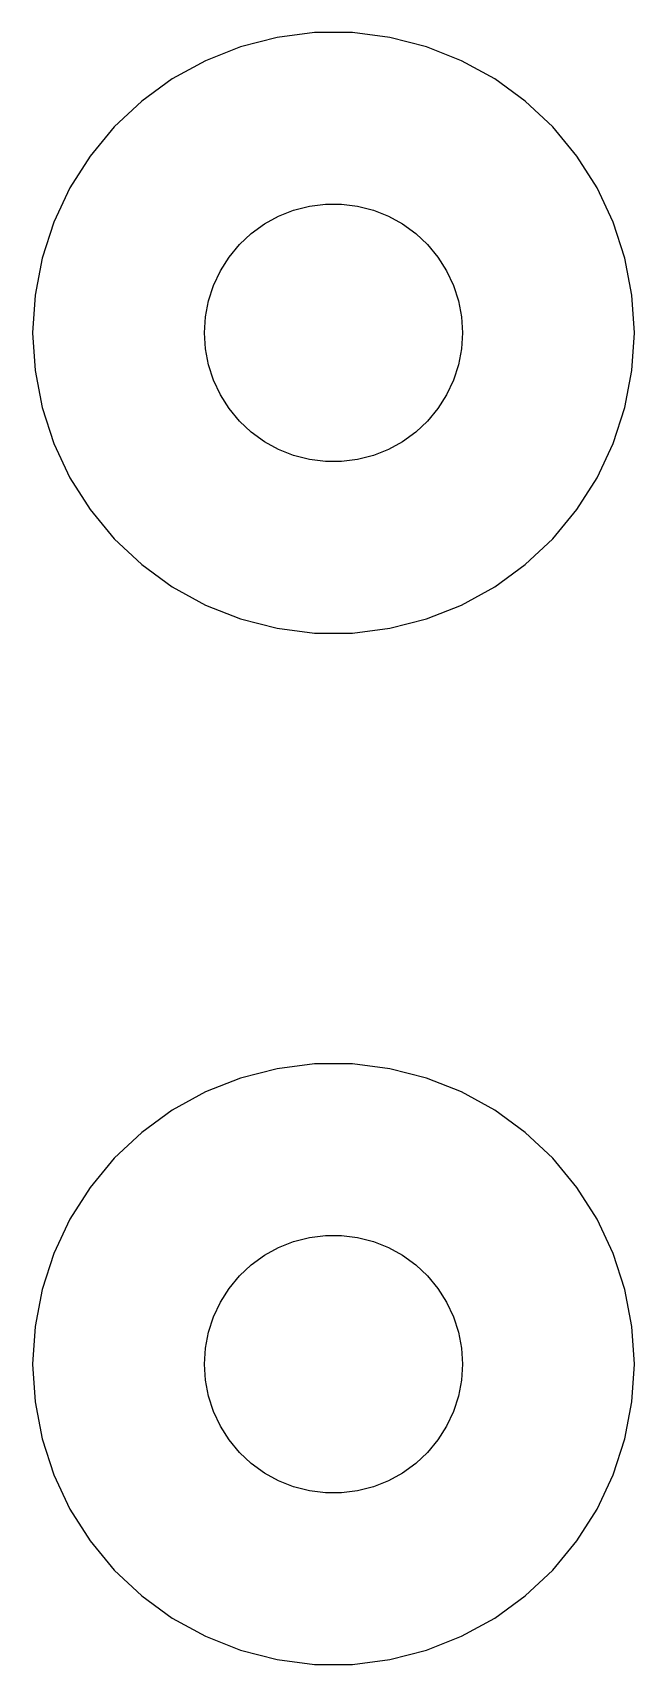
# Model space of a CAD drawing. Header units: metres. Extents: x -7 to 7, y 41 to 79.
import ezdxf

# ---------------------------------------------------------------- set-up
doc = ezdxf.new("R2010")
doc.units = ezdxf.units.M

msp = doc.modelspace()

# ---------------------------------------------------------------- linework, layer by layer
for p, q in [((-0.439529, 78.9862), (-1.31166, 78.876)), ((0.439529, 78.9862), (-0.439529, 78.9862)), ((1.31166, 78.876), (0.439529, 78.9862)), ((-2.16312, 78.6574), (-2.98045, 78.3338)), ((-1.31166, 78.876), (-2.16312, 78.6574)), ((2.16312, 78.6574), (1.31166, 78.876)), ((2.98045, 78.3338), (2.16312, 78.6574)), ((-2.98045, 78.3338), (-3.75078, 77.9103)), ((3.75078, 77.9103), (2.98045, 78.3338)), ((-3.75078, 77.9103), (-4.46196, 77.3936)), ((4.46196, 77.3936), (3.75078, 77.9103)), ((-4.46196, 77.3936), (-5.10277, 76.7918)), ((5.10277, 76.7918), (4.46196, 77.3936)), ((-5.10277, 76.7918), (-5.66312, 76.1145)), ((5.66312, 76.1145), (5.10277, 76.7918)), ((-5.66312, 76.1145), (-6.13414, 75.3723)), ((6.13414, 75.3723), (5.66312, 76.1145)), ((-6.13414, 75.3723), (-6.50842, 74.5769)), ((6.50842, 74.5769), (6.13414, 75.3723)), ((-1.27733, 74.7145), (-0.927048, 74.8532)), ((-0.927048, 74.8532), (-0.562134, 74.9469)), ((-0.562134, 74.9469), (-0.18837, 74.9941)), ((-0.18837, 74.9941), (0.18837, 74.9941)), ((0.18837, 74.9941), (0.562134, 74.9469)), ((0.562134, 74.9469), (0.927048, 74.8532)), ((0.927048, 74.8532), (1.27733, 74.7145)), ((-6.50842, 74.5769), (-6.78008, 73.7408)), ((-1.91226, 74.3115), (-1.60747, 74.533)), ((-1.60747, 74.533), (-1.27733, 74.7145)), ((1.27733, 74.7145), (1.60747, 74.533)), ((1.60747, 74.533), (1.91226, 74.3115)), ((6.78008, 73.7408), (6.50842, 74.5769)), ((-2.42705, 73.7634), (-2.1869, 74.0536)), ((-2.1869, 74.0536), (-1.91226, 74.3115)), ((1.91226, 74.3115), (2.1869, 74.0536)), ((2.1869, 74.0536), (2.42705, 73.7634)), ((-6.78008, 73.7408), (-6.94479, 72.8773)), ((-2.62891, 73.4453), (-2.42705, 73.7634)), ((2.42705, 73.7634), (2.62891, 73.4453)), ((6.94479, 72.8773), (6.78008, 73.7408)), ((-2.78932, 73.1044), (-2.62891, 73.4453)), ((2.62891, 73.4453), (2.78932, 73.1044)), ((-2.90575, 72.7461), (-2.78932, 73.1044)), ((2.78932, 73.1044), (2.90575, 72.7461)), ((-6.94479, 72.8773), (-7, 72)), ((-2.97633, 72.376), (-2.90575, 72.7461)), ((2.90575, 72.7461), (2.97633, 72.376)), ((7, 72), (6.94479, 72.8773)), ((-3, 72), (-2.97633, 72.376)), ((2.97633, 72.376), (3, 72)), ((-7, 72), (-6.94479, 71.1227)), ((-2.97633, 71.624), (-3, 72)), ((3, 72), (2.97633, 71.624)), ((6.94479, 71.1227), (7, 72)), ((-2.90575, 71.2539), (-2.97633, 71.624)), ((2.97633, 71.624), (2.90575, 71.2539)), ((-6.94479, 71.1227), (-6.78008, 70.2592)), ((-2.78932, 70.8956), (-2.90575, 71.2539)), ((2.90575, 71.2539), (2.78932, 70.8956)), ((6.78008, 70.2592), (6.94479, 71.1227)), ((-2.62891, 70.5547), (-2.78932, 70.8956)), ((2.78932, 70.8956), (2.62891, 70.5547)), ((-6.78008, 70.2592), (-6.50842, 69.4231)), ((-2.42705, 70.2366), (-2.62891, 70.5547)), ((2.62891, 70.5547), (2.42705, 70.2366)), ((6.50842, 69.4231), (6.78008, 70.2592)), ((-2.1869, 69.9464), (-2.42705, 70.2366)), ((-1.91226, 69.6885), (-2.1869, 69.9464)), ((2.1869, 69.9464), (1.91226, 69.6885)), ((2.42705, 70.2366), (2.1869, 69.9464)), ((-1.60747, 69.467), (-1.91226, 69.6885)), ((1.91226, 69.6885), (1.60747, 69.467)), ((-6.50842, 69.4231), (-6.13414, 68.6277)), ((-1.27733, 69.2855), (-1.60747, 69.467)), ((-0.927048, 69.1468), (-1.27733, 69.2855)), ((-0.562134, 69.0531), (-0.927048, 69.1468)), ((0.927048, 69.1468), (0.562134, 69.0531)), ((1.27733, 69.2855), (0.927048, 69.1468)), ((1.60747, 69.467), (1.27733, 69.2855)), ((6.13414, 68.6277), (6.50842, 69.4231)), ((-0.18837, 69.0059), (-0.562134, 69.0531)), ((0.18837, 69.0059), (-0.18837, 69.0059)), ((0.562134, 69.0531), (0.18837, 69.0059)), ((-6.13414, 68.6277), (-5.66312, 67.8855)), ((5.66312, 67.8855), (6.13414, 68.6277)), ((-5.66312, 67.8855), (-5.10277, 67.2082)), ((5.10277, 67.2082), (5.66312, 67.8855)), ((-5.10277, 67.2082), (-4.46196, 66.6064)), ((4.46196, 66.6064), (5.10277, 67.2082)), ((-4.46196, 66.6064), (-3.75078, 66.0897)), ((3.75078, 66.0897), (4.46196, 66.6064)), ((-3.75078, 66.0897), (-2.98045, 65.6662)), ((2.98045, 65.6662), (3.75078, 66.0897)), ((-2.98045, 65.6662), (-2.16312, 65.3426)), ((-2.16312, 65.3426), (-1.31166, 65.124)), ((1.31166, 65.124), (2.16312, 65.3426)), ((2.16312, 65.3426), (2.98045, 65.6662)), ((-1.31166, 65.124), (-0.439529, 65.0138)), ((-0.439529, 65.0138), (0.439529, 65.0138)), ((0.439529, 65.0138), (1.31166, 65.124)), ((-1.31166, 54.876), (-2.16312, 54.6574)), ((-0.439529, 54.9862), (-1.31166, 54.876)), ((0.439529, 54.9862), (-0.439529, 54.9862)), ((1.31166, 54.876), (0.439529, 54.9862)), ((2.16312, 54.6574), (1.31166, 54.876)), ((-2.98045, 54.3338), (-3.75078, 53.9103)), ((-2.16312, 54.6574), (-2.98045, 54.3338)), ((2.98045, 54.3338), (2.16312, 54.6574)), ((3.75078, 53.9103), (2.98045, 54.3338)), ((-3.75078, 53.9103), (-4.46196, 53.3936)), ((4.46196, 53.3936), (3.75078, 53.9103)), ((-4.46196, 53.3936), (-5.10277, 52.7918)), ((5.10277, 52.7918), (4.46196, 53.3936)), ((-5.10277, 52.7918), (-5.66312, 52.1145)), ((5.66312, 52.1145), (5.10277, 52.7918)), ((-5.66312, 52.1145), (-6.13414, 51.3723)), ((6.13414, 51.3723), (5.66312, 52.1145)), ((-6.13414, 51.3723), (-6.50842, 50.5769)), ((6.50842, 50.5769), (6.13414, 51.3723)), ((-0.927048, 50.8532), (-0.562134, 50.9469)), ((-0.562134, 50.9469), (-0.18837, 50.9941)), ((-0.18837, 50.9941), (0.18837, 50.9941)), ((0.18837, 50.9941), (0.562134, 50.9469)), ((0.562134, 50.9469), (0.927048, 50.8532)), ((-6.50842, 50.5769), (-6.78008, 49.7408)), ((-1.91226, 50.3115), (-1.60747, 50.533)), ((-1.60747, 50.533), (-1.27733, 50.7145)), ((-1.27733, 50.7145), (-0.927048, 50.8532)), ((0.927048, 50.8532), (1.27733, 50.7145)), ((1.27733, 50.7145), (1.60747, 50.533)), ((1.60747, 50.533), (1.91226, 50.3115)), ((6.78008, 49.7408), (6.50842, 50.5769)), ((-2.1869, 50.0536), (-1.91226, 50.3115)), ((1.91226, 50.3115), (2.1869, 50.0536)), ((-2.62891, 49.4453), (-2.42705, 49.7634)), ((-2.42705, 49.7634), (-2.1869, 50.0536)), ((2.1869, 50.0536), (2.42705, 49.7634)), ((2.42705, 49.7634), (2.62891, 49.4453)), ((-6.78008, 49.7408), (-6.94479, 48.8773)), ((-2.78932, 49.1044), (-2.62891, 49.4453)), ((2.62891, 49.4453), (2.78932, 49.1044)), ((6.94479, 48.8773), (6.78008, 49.7408)), ((-2.90575, 48.7461), (-2.78932, 49.1044)), ((2.78932, 49.1044), (2.90575, 48.7461)), ((-6.94479, 48.8773), (-7, 48)), ((-2.97633, 48.376), (-2.90575, 48.7461)), ((2.90575, 48.7461), (2.97633, 48.376)), ((7, 48), (6.94479, 48.8773)), ((-3, 48), (-2.97633, 48.376)), ((2.97633, 48.376), (3, 48)), ((-7, 48), (-6.94479, 47.1227)), ((-2.97633, 47.624), (-3, 48)), ((3, 48), (2.97633, 47.624)), ((6.94479, 47.1227), (7, 48)), ((-2.90575, 47.2539), (-2.97633, 47.624)), ((2.97633, 47.624), (2.90575, 47.2539)), ((-6.94479, 47.1227), (-6.78008, 46.2592)), ((-2.78932, 46.8956), (-2.90575, 47.2539)), ((2.90575, 47.2539), (2.78932, 46.8956)), ((6.78008, 46.2592), (6.94479, 47.1227)), ((-2.62891, 46.5547), (-2.78932, 46.8956)), ((2.78932, 46.8956), (2.62891, 46.5547)), ((-2.42705, 46.2366), (-2.62891, 46.5547)), ((2.62891, 46.5547), (2.42705, 46.2366)), ((-6.78008, 46.2592), (-6.50842, 45.4231)), ((-2.1869, 45.9464), (-2.42705, 46.2366)), ((2.42705, 46.2366), (2.1869, 45.9464)), ((6.50842, 45.4231), (6.78008, 46.2592)), ((-1.91226, 45.6885), (-2.1869, 45.9464)), ((-1.60747, 45.467), (-1.91226, 45.6885)), ((1.91226, 45.6885), (1.60747, 45.467)), ((2.1869, 45.9464), (1.91226, 45.6885)), ((-6.50842, 45.4231), (-6.13414, 44.6277)), ((-1.27733, 45.2855), (-1.60747, 45.467)), ((-0.927048, 45.1468), (-1.27733, 45.2855)), ((1.27733, 45.2855), (0.927048, 45.1468)), ((1.60747, 45.467), (1.27733, 45.2855)), ((6.13414, 44.6277), (6.50842, 45.4231)), ((-0.562134, 45.0531), (-0.927048, 45.1468)), ((-0.18837, 45.0059), (-0.562134, 45.0531)), ((0.18837, 45.0059), (-0.18837, 45.0059)), ((0.562134, 45.0531), (0.18837, 45.0059)), ((0.927048, 45.1468), (0.562134, 45.0531)), ((-6.13414, 44.6277), (-5.66312, 43.8855)), ((5.66312, 43.8855), (6.13414, 44.6277)), ((-5.66312, 43.8855), (-5.10277, 43.2082)), ((5.10277, 43.2082), (5.66312, 43.8855)), ((-5.10277, 43.2082), (-4.46196, 42.6064)), ((4.46196, 42.6064), (5.10277, 43.2082)), ((-4.46196, 42.6064), (-3.75078, 42.0897)), ((3.75078, 42.0897), (4.46196, 42.6064)), ((-3.75078, 42.0897), (-2.98045, 41.6662)), ((2.98045, 41.6662), (3.75078, 42.0897)), ((-2.98045, 41.6662), (-2.16312, 41.3426)), ((2.16312, 41.3426), (2.98045, 41.6662)), ((-2.16312, 41.3426), (-1.31166, 41.124)), ((-1.31166, 41.124), (-0.439529, 41.0138)), ((-0.439529, 41.0138), (0.439529, 41.0138)), ((0.439529, 41.0138), (1.31166, 41.124)), ((1.31166, 41.124), (2.16312, 41.3426))]:
    msp.add_line(p, q)

doc.saveas('drawing.dxf')
